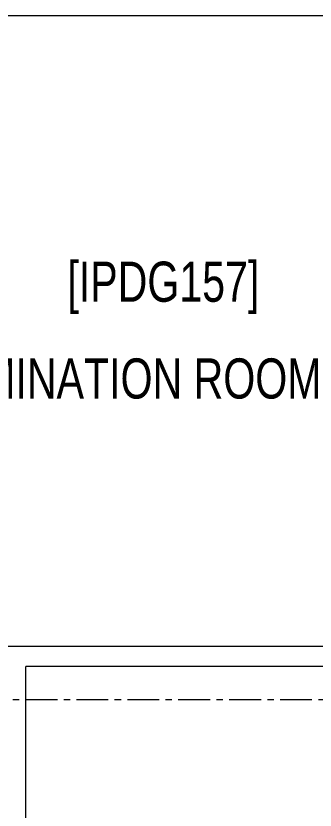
# Model space of a CAD drawing. Header units: millimetres. Extents: x 26027 to 581921, y 7230 to 233891.
# Drawn here: x 536349 to 537841, y 178345 to 182304 of the extents above; entities that cross this region are included whole.
import ezdxf

# ---------------------------------------------------------------- set-up
doc = ezdxf.new("R2010")
doc.units = ezdxf.units.MM
doc.header["$LTSCALE"] = 5
doc.linetypes.add('CENTER', pattern=[50.8, 31.75, -6.35, 6.35, -6.35])
doc.layers.add('72_EGR_BASE_TEXT', color=7, linetype='Continuous', lineweight=5)
doc.layers.add('Walls', color=32, linetype='Continuous', lineweight=5)
doc.layers.add('axes', color=9, linetype='Continuous')
doc.styles.add('X3G_ENTITY_2587EA', font='swisscl.ttf', dxfattribs={"height": 200})

msp = doc.modelspace()

# ---------------------------------------------------------------- linework, layer by layer
at = {"layer": 'axes', "linetype": 'CENTER', "lineweight": 0}
msp.add_line((544175.8, 178895.3, 2.4), (461277.7, 178895.3, 2.4), dxfattribs=at)
at = {"layer": 'Walls'}
for p, q in [((540268.8, 182303.8, 0), (534836.7, 182303.8, 0)), ((538683.8, 179160.3, 0), (534836.7, 179160.3, 0)), ((536398.9, 177252.3, 0), (536398.9, 179060.3, 0)), ((538683.8, 179060.3, 0), (536398.9, 179060.3, 0))]:
    msp.add_line(p, q, dxfattribs=at)

# ---------------------------------------------------------------- texts
at = {"layer": '72_EGR_BASE_TEXT', "char_height": 200, "attachment_point": 2, "style": 'X3G_ENTITY_2587EA'}
for s, insert in [('[IPDG157]', (537084.5, 181079)), ('INSEMINATION ROOM', (536785.5, 180596.6))]:
    msp.add_mtext(s, dxfattribs=dict(at, insert=insert))

doc.saveas('drawing.dxf')
